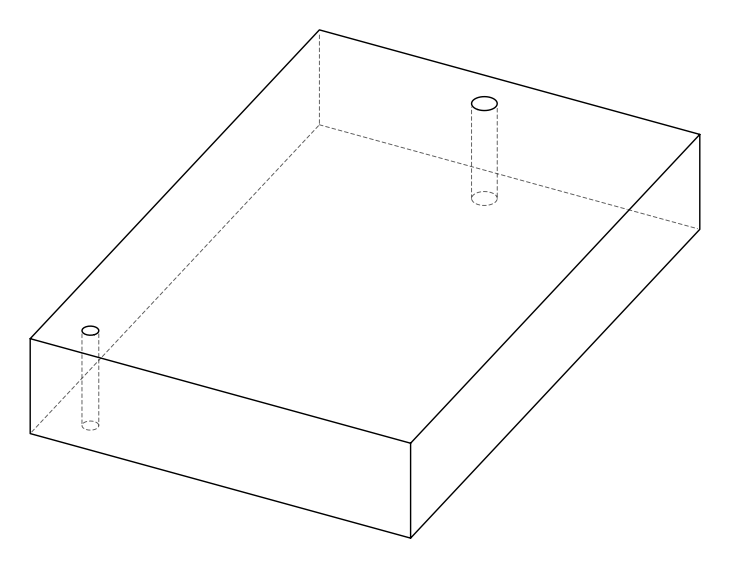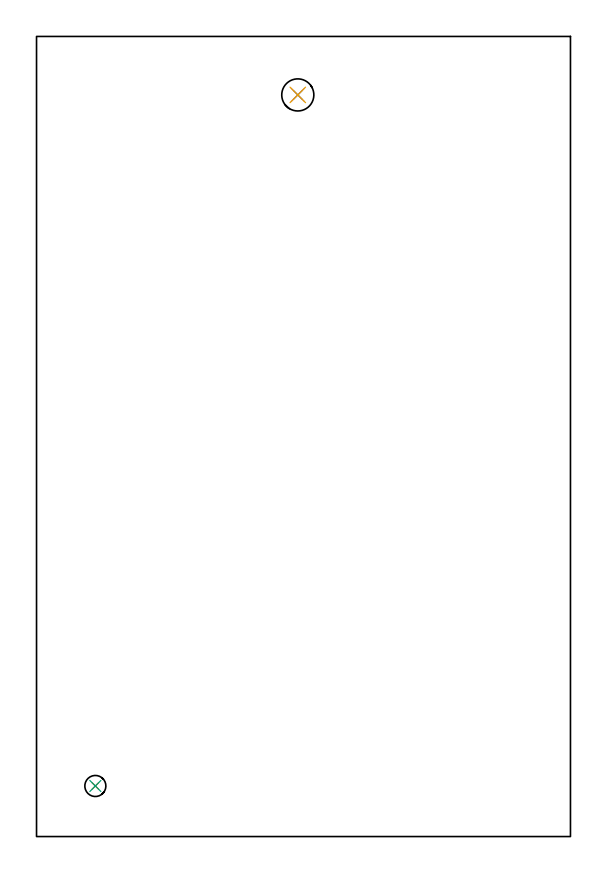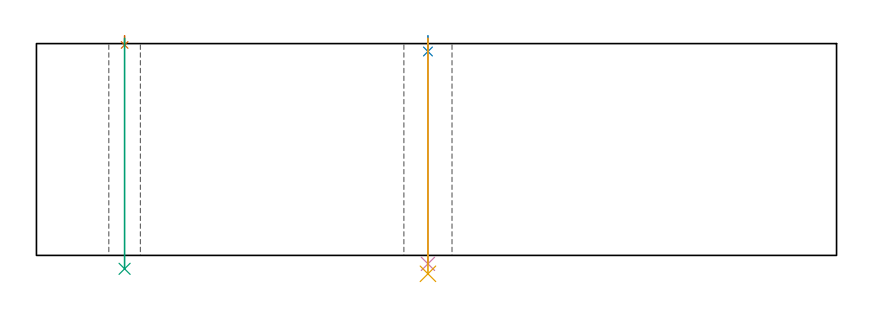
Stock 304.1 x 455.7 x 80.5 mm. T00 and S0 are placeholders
(PLAN: 5 operations, 3 tool changes, 1.1 min)
(1 SPOT_DRILL | STEP1HOLE | NXT0321_9005460120000 | 0.03 min | 1 mm3)
(2 SPOT_DRILL_1 | STEP1HOLE_1 | NXT0321_9005460120000 | 0.05 min | 182 mm3)
(3 DRILL_THROUGH_HOLE_INTO_CENTER | STEP1HOLE | UGT0301_515 | 0.35 min | 9063 mm3)
(4 DRILL_THROUGH_HOLE_INTO_CENTER_1 | STEP1HOLE_1 | NXT0301_065 | 0.34 min | 5421 mm3)
(5 DRILL_TO_ENLARGE_THROUGH_HOLE | STEP1HOLE_1 | UGT0301_252 | 0.36 min | 15531 mm3)
(TOOL NXT0321_9005460120000 | NC Spot Drill, 142deg, 12mm, Carbide, Uncoated | D12 PA142 FL30 Z2)
(TOOL UGT0301_515 | Carbide Drill 12.0 mm | D12 PA118 FL101 Z2)
(TOOL NXT0301_065 | Carbide Drill 9.4mm [860.1-0940-075A1-MM 2214] | D9.4 PA140 FL98 Z2)
(TOOL UGT0301_252 | Twist Drill 18.3 mm | D18.3 PA118 FL135 Z2)
(OP 1 SPOT_DRILL)
G17 G21 G94 G90
T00 M6
G54
G17 G0 G90 X33.5 Y28.8 S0 M3
G43 Z90.5 H0
G94 G81 G98 Z79.984 F250. R83.5
G80
M5
M2
(OP 2 SPOT_DRILL_1)
G17 G21 G94 G90
T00 M6
G54
G17 G0 G90 X148.8 Y422.4 S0 M3
G43 Z90.5 H0
G94 G81 G98 Z77.5 F250. R83.5
G80
M5
M2
(OP 3 DRILL_THROUGH_HOLE_INTO_CENTER)
G17 G21 G94 G90
T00 M6
G54
G17 G0 G90 X33.5 Y28.8 S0 M3
G43 Z90.5 H0
G94 G73 G98 Z-5.105 F250. Q10.701 R82.5
G80
M5
M2
(OP 4 DRILL_THROUGH_HOLE_INTO_CENTER_1)
G17 G21 G94 G90
T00 M6
G54
G17 G0 G90 X148.8 Y422.4 S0 M3
G43 Z90.5 H1
G94 G73 G98 Z-3.211 F250. Q9.301 R82.5
G80
M5
M2
(OP 5 DRILL_TO_ENLARGE_THROUGH_HOLE)
G17 G21 G94 G90
T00 M6
G54
G17 G0 G90 X148.8 Y422.4 S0 M3
G43 Z90.5 H0
G94 G73 G98 Z-6.998 F250. Q17.5 R82.5
G80
M5
M2
